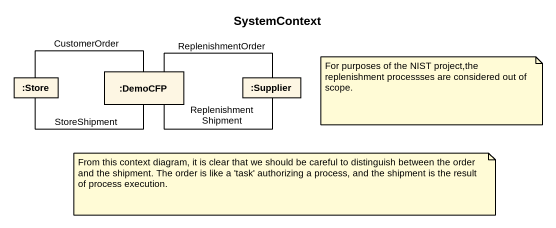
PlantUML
@startuml
title SystemContext
rectangle ":DemoCFP" as DemoCFP
rectangle ":Store" as Store
rectangle ":Supplier" as Supplier
DemoCFP -left- Store : StoreShipment
DemoCFP -right- Supplier : ReplenishmentOrder
Store -right- DemoCFP : CustomerOrder
Supplier -left- DemoCFP : ReplenishmentShipment
note as N1
  For purposes of the NIST project,the replenishment processses are considered out of scope.
end note
note as N2
  From this context diagram, it is clear that we should be careful to distinguish between the order and the shipment. The order is like a 'task' authorizing a process, and the shipment is the result of process execution.
end note
@enduml
